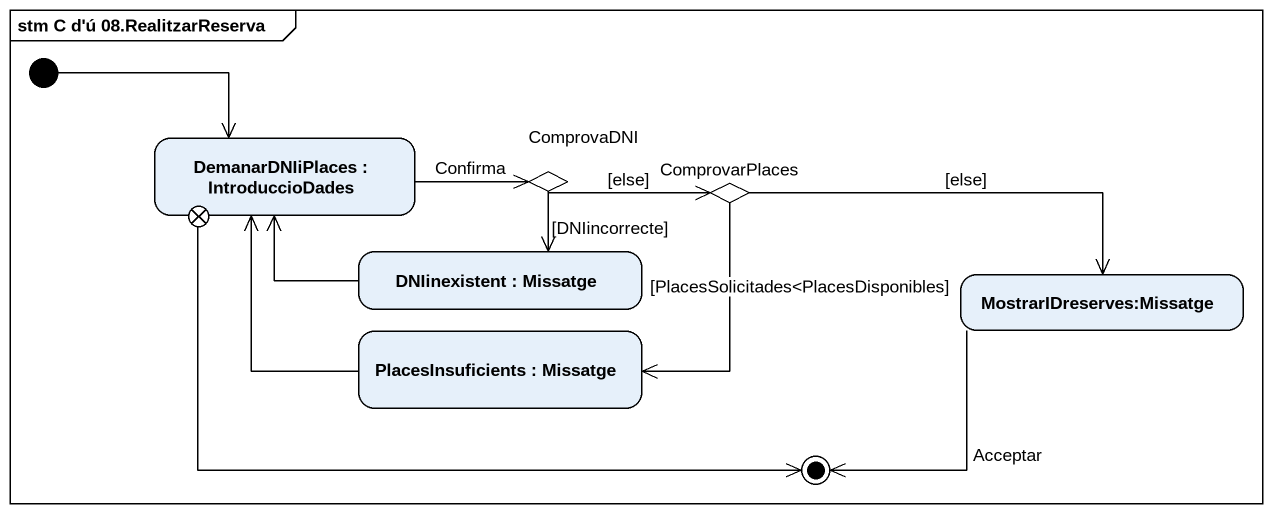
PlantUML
@startuml
mainframe stm C d'ú 08.RealitzarReserva
hide empty description
state "DemanarDNIiPlaces : IntroduccioDades" as DemanarDNIiPlaces
state exit1 <<choice>>
state ComprovaDNI <<choice>>
state ComprovarPlaces <<choice>>
state "DNIinexistent : Missatge" as DNIinexistent
state "MostrarIDreserves:Missatge" as MostrarIDreserves_Missatge
state "PlacesInsuficients : Missatge" as PlacesInsuficients
[*] -right-> DemanarDNIiPlaces
DemanarDNIiPlaces -right-> ComprovaDNI : Confirma
ComprovaDNI -right-> ComprovarPlaces : [else]
ComprovaDNI --> DNIinexistent : [DNIincorrecte]
ComprovarPlaces -right-> MostrarIDreserves_Missatge : [else]
ComprovarPlaces --> PlacesInsuficients : [PlacesSolicitades<PlacesDisponibles]
DNIinexistent -left-> DemanarDNIiPlaces
PlacesInsuficients -up-> DemanarDNIiPlaces
exit1 -right-> [*]
MostrarIDreserves_Missatge -left-> [*] : Acceptar
@enduml
